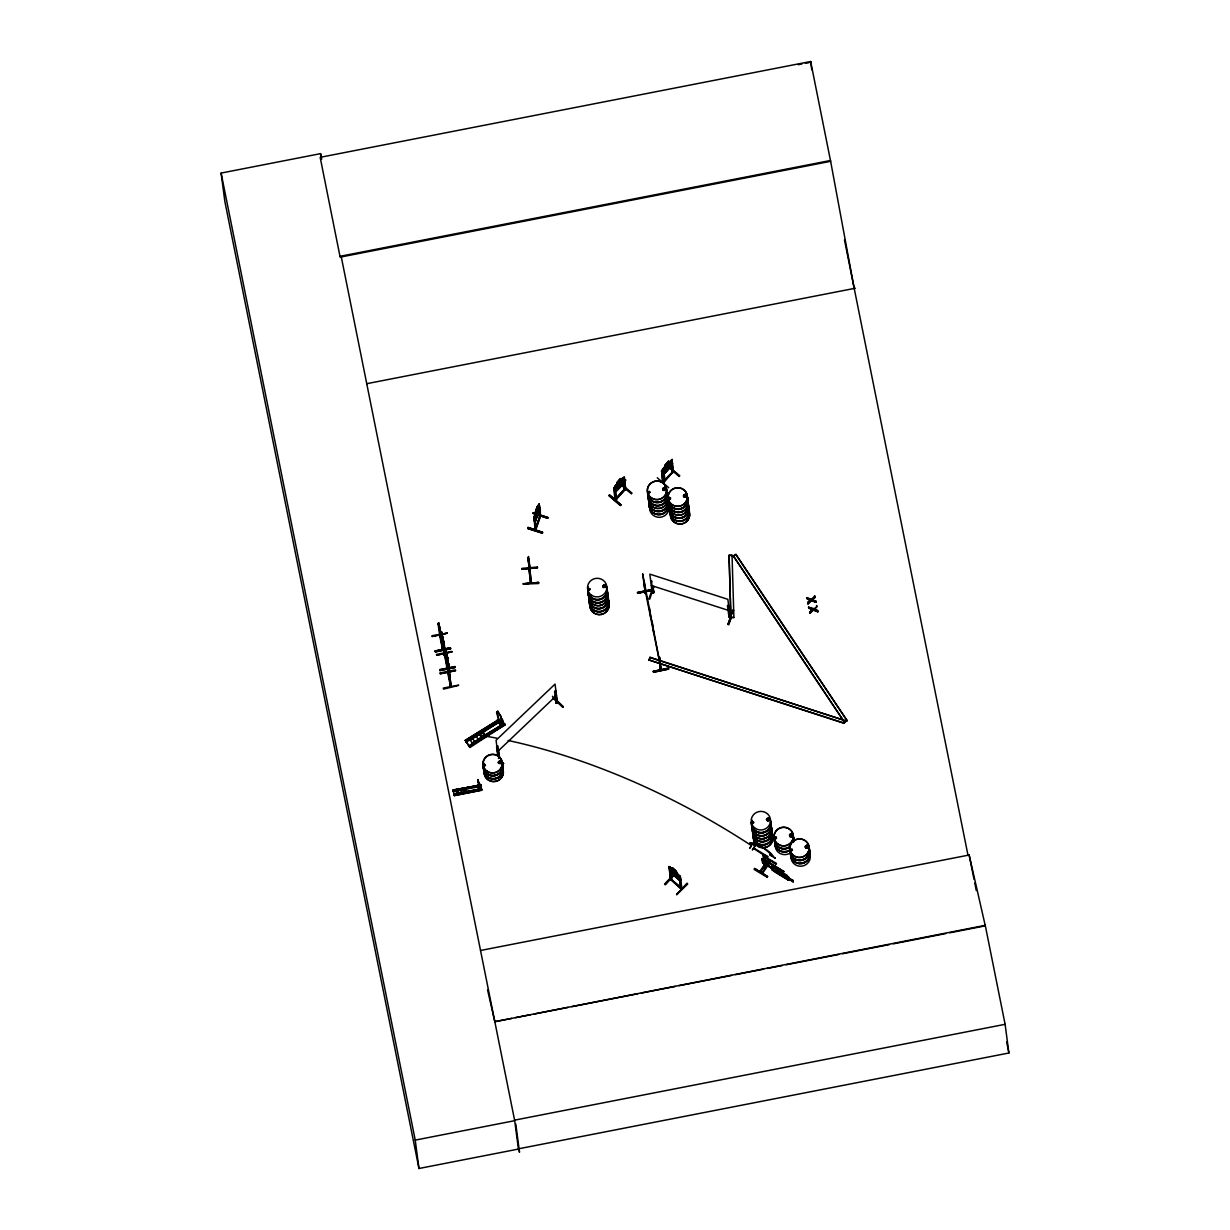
<?xml version="1.0" encoding="UTF-8"?>
<svg xmlns="http://www.w3.org/2000/svg" width="1230" height="1230" viewBox="0 0 1230 1230"><rect width="100%" height="100%" fill="white"/><g stroke="black" fill="none" stroke-linecap="round" stroke-linejoin="round"><path stroke-width="1.5" d="M439.51 634.741L442.539 649.425L442.108 647.595L442.969 648.118M439.74 636.341C441.862 635.602 438.557 637.724 439.479 634.588M440.509 631.605L443.031 649.056M446.675 667.014L445.752 655.39L448.535 673.763L446.751 659.895L446.89 661.233M450.918 685.248L450.703 686.817L449.427 673.886L451.01 685.156M451.133 686.155L448.643 668.843M529.207 566.538L529.008 562.095M661.217 669.612L642.614 573.718L645.32 593.429C647.195 592.629 644.32 593.106 644.889 592.153M479.024 786.047L479.377 789.03L477.901 779.559L479.823 787.108M480.407 786.862L480.469 786.985M671.749 879.896L670.842 878.635M680.59 888.367L680.713 887.307L670.611 878.897M680.913 887.706L682.035 888.829L680.713 887.307M669.105 866.566L670.304 867.427L669.105 866.566L670.719 879.004L681.912 888.721L680.236 876.252M528.608 556.452L529.623 570.197L530.161 568.383M531.053 581.267L530.576 581.729M500.779 721.38L502.163 721.395L502.255 719.827L497.889 711.232L498.073 712.877L496.566 712.201L498.811 720.749L501.594 724.901L501.717 720.119L501.594 724.901M777.468 871.978L762.585 862.737C762.508 861.969 765.014 863.414 763.938 863.337M763.092 862.399C758.602 854.112 768.919 862.092 763.43 858.432C766.275 856.126 767.92 869.595 765.306 865.413M763.476 859.37L764.276 858.448M539.094 510.604L539.524 507.56L535.404 521.459L534.543 521.459L535.434 521.305M529.238 566.938L529.73 571.058L529.5 568.691M535.634 528.408L535.065 529.976L534.081 517.2L536.188 528.915L535.327 528.239M535.788 529.484L535.465 528.162L536.126 528.777M538.986 503.977C542.123 515.616 539.493 517.123 535.527 529.73M531.252 582.605L530.622 583.343L528.008 557.344L529.623 570.197M527.732 528.47L542.353 533.19L542.645 532.421L527.977 527.455L542.599 532.452L527.977 527.486L527.732 528.485L542.369 533.159M762.139 858.894L783.818 871.763L762.554 858.617M762.631 862.676L772.502 868.58M763.399 859.662L764.368 866.812L765.506 867.396L764.876 861.861M763.799 862.83L764.276 866.381L765.475 867.258M497.796 713.046L497.873 711.34M535.019 529.638L540.078 516L535.604 528.116M539.478 516.662L540.631 516.231M539.493 517.23L538.878 511.603M483.897 765.229L485.127 765.414M485.004 765.583L484.528 764.829M484.297 765.86L485.496 765.291M498.227 762.262L499.826 760.924M499.426 763.2L498.719 761.893M500.318 762.877L500.656 761.77M501.102 762.385L500.01 763.769L498.473 762.908M589.462 589.508L588.832 589.001L589.739 589.062M590.062 589.308L588.863 589.877M589.739 597.949L589.831 598.779M603.377 585.326L603.161 587.34M602.961 585.91L603.453 587.586L605.437 587.079M603.453 586.787L603.407 585.68M604.699 587.187L605.298 586.034M605.314 586.295L603.484 587.002L604.468 587.233M605.698 586.833L605.421 585.418L603.638 585.096M648.287 492.046L649.409 491.324M648.656 491.8L649.425 492.277M649.932 492.354L649.824 492.554M662.801 488.694L662.77 489.817M663.062 489.063L663.923 488.156M663.231 488.74L664.031 489.909M670.335 499.303L669.105 498.519M669.873 498.304L670.227 498.673M683.342 495.782L684.218 494.629M683.911 495.828L684.126 494.983M686.248 496.336L685.602 494.706M752.868 821.794L752.837 822.609M752.283 821.948C755.973 822.547 750.608 822.67 752.852 822.778M753.283 822.686L752.991 821.778M766.475 819.38L768.089 818.027M767.013 818.596A9.656 9.287 -7.5 0 1 768.888 820.195A9.794 9.41 -7.5 0 0 767.105 818.673L767.028 819.272M767.904 820.364L766.92 819.534L768.489 818.734M768.75 818.657L767.889 820.333M769.365 819.503C769.319 822.24 764.937 820.272 767.059 818.411M774.962 838.276L775.946 837.953M775.346 838.03L776.207 837.968M776.253 838.199L776.053 837.799M789.952 836.6L789.645 834.617M791.674 835.693L791.121 834.309M790.89 834.017L792.043 836.2M792.289 835.493L791.782 836.477M790.967 849.5L791.136 850.637L792.243 850.314M791.674 850.238L792.089 849.269L792.412 850.207M807.587 847.301L807.372 846.209M807.987 847.055C807.326 850.73 802.929 846.056 806.711 845.579M808.018 847.485L807.956 846.701M535.711 529.454L534.051 517.707L535.527 511.065M538.386 504.946L534.051 517.707M535.88 512.526L535.45 517.907L538.356 510.004L537.049 511.403L537.91 506.883L535.142 514.693L536.357 513.31C533.251 524.487 540.401 509.789 538.31 506.345L537.418 508.19L537.126 506.545L535.65 512.572M443.876 653.391L444.86 655.252L443.077 641.384L446.06 655.728L445.521 654.529M449.903 677.776L443.922 653.653M447.628 668.151L444.753 653.914M447.674 672.257L447.966 673.579M450.257 685.387L448.889 673.994M661.971 470.337C662.77 490.785 661.586 480.607 672.779 472.351M751.545 845.502L749.608 848.27L750.946 846.717M767.52 876.683L754.528 868.488L754.113 869.395L767.151 877.267M767.505 876.729L754.528 868.488L767.535 876.452L767.105 877.359M557.498 701.976L556.314 703.422L556.99 701.577M650.931 580.545L652.085 581.467C649.917 584.342 657.051 595.781 652.284 591.384M654.022 586.556L649.701 599.179L648.887 598.918L653.299 586.526M652.423 591.907C655.882 592.568 651.485 593.152 652.377 591.492M728.929 605.744L727.437 605.821L729.036 617.368L730.282 617.721L728.929 605.744L727.607 605.329M730.02 617.199L729.098 616.676M653.53 592.399L652.115 592.43L649.855 574.149L727.852 599.333L730.251 617.598L729.282 616.66M732.972 610.095L728.006 624.471L732.972 610.095L733.772 610.541M728.806 624.702L731.235 617.598L728.206 624.502M533.082 513.571L533.343 512.787L547.98 517.507L547.704 518.307L533.082 513.264L547.704 518.307M537.126 506.545L535.634 511.234M537.264 508.144L539.094 504.807L540.108 517.154M534.589 517.369L533.635 518.476M540.631 515.954L535.757 529.869M844.995 720.242L844.057 723.348L649.025 660.003L650.009 657.266L845.041 720.611M649.071 660.372L650.009 657.266M667.06 466.447L669.75 461.85L667.813 465.77L670.273 465.002L667.167 466.8L664.4 471.336L666.399 467.277L664.077 467.969L667.121 466.216M663.785 474.411L662.34 474.18L663.708 474.549L671.549 465.832L672.041 459.436L668.474 462.788L668.29 461.388M671.595 465.986L672.656 463.295M619.197 483.805L621.95 479.162L619.997 483.083L622.472 482.314L619.366 484.113L616.599 488.648L618.598 484.589L616.261 485.281L619.228 483.559M531.268 582.866L529.008 561.311L530.345 574.502M620.95 504.915L620.458 505.515L608.958 495.659L609.496 494.814L621.042 504.884L609.527 495.044M620.458 505.499L609.004 495.582M657.266 477.747L668.69 487.695M547.95 517.553L533.328 512.833M503.039 764.184L503.577 763.43L500.825 760.847L503.577 763.43M463.864 790.029L465.032 789.276M498.857 762.077L498.842 761.662A9.794 9.41 -7.5 0 1 500.764 763.184M500.472 762.708L500.057 761.262M590.016 589.493L589.232 590M603.423 586.095L603.5 585.741A9.794 9.41 -7.5 0 1 605.345 587.356M662.709 488.71L662.955 488.387A9.64 9.256 -7.5 0 1 665.015 489.909M663.216 489.356L663.339 488.541A9.794 9.41 -7.5 0 1 665.184 490.155M662.739 489.386L664.015 490.601L665.43 489.54M669.043 498.55L670.119 498.027M683.957 495.598L684.049 495.244A9.794 9.41 -7.5 0 1 685.894 496.859M775.223 838.768L776.561 838.137M790.321 834.355L789.768 835.554M790.813 849.699L791.889 849.177M805.712 846.332L805.773 847.424M805.542 846.824L805.819 846.394A9.794 9.41 -7.5 0 1 807.664 848.008L807.756 847.716M530.099 574.456L528.008 557.344M753.421 848.346L767.459 857.464L767.612 856.464L753.713 847.993M538.371 505.053L539.201 503.854L539.632 507.759M616.43 498.765L615.031 499.18L615.753 499.949M625.271 488.325L624.748 489.678L625.778 488.556M624.394 489.755L616.522 499.011M662.985 482.145L661.509 471.013C663.354 467.031 666.629 481.96 663.001 482.36L673.133 471.428L672.149 463.864M664.231 481.453L663.57 482.283M672.195 471.859L672.579 472.92L673.61 471.382M617.491 483.513L614.047 487.757L614.785 491.477M614.17 487.864L615.123 486.081M661.986 470.552L668.52 461.327L668.597 462.895L670.365 461.527L670.704 464.125L669.151 467.077L664.139 471.213L663.8 468.615L665.43 466.308M764.168 854.85L767.689 857.126M765.521 858.909L764.599 860.431L765.521 858.909L764.076 858.033L763.138 859.755L763.861 862.63M767.612 856.464L767.459 857.464M759.694 871.809L768.058 859.201M768.765 859.647L760.171 872.101L768.704 859.401M761.893 873.115L770.18 860.293M770.933 860.969L762.462 873.5M771.594 866.335L772.071 869.81L787.769 879.711L776.238 872.839L771.933 869.764L771.594 866.335L787.2 875.499L788.814 877.974L793.089 880.588M775.976 864.075L776.453 863.368L763 855.819L775.976 864.075L763.107 855.911M783.525 872.208L783.771 871.378L762.462 858.34M788.999 879.373L789.214 880.127L788.645 876.821M556.114 702.791L557.036 701.992L555.545 690.645L554.561 691.598L556.606 703.253M624.333 489.125L624.963 490.032M556.052 702.73L555.038 695.242M443.2 649.286L440.094 635.049M444.276 654.944L444.599 653.284M649.886 491.739L648.948 491.739M648.687 492.661L649.763 492.461M663.354 488.679L664.815 488.587M664.723 489.832L665.138 488.833M665.261 489.863L663.062 490.017M589.77 588.632L588.54 589.677M603.054 585.588L605.129 585.173M685.986 496.566L684.726 497.304L683.573 496.428M605.268 587.463L605.329 585.449M500.702 763.43L501.087 762.047M753.544 823.008L753.729 822.209M789.552 834.601L790.521 834.048M792.166 850.56L792.366 849.761M620.596 478.532C612.14 489.479 622.211 473.904 620.796 480.207L622.549 478.839L622.903 481.437L621.35 484.389L616.322 488.525L615.984 485.927L617.445 482.221M620.673 480.1L624.363 476.856L625.732 489.079L615.6 500.026L616.491 498.811M613.693 488.325L615.031 487.664L616.66 499.042L615.092 499.795L613.693 488.325L615.031 487.664M615.892 491.862C636.125 465.632 620.043 490.739 614.662 491.6M616.199 498.258L625.055 488.341L625.839 488.971M621.319 485.112L631.39 493.722L631.959 493.107L621.842 484.512M668.397 461.219L665.123 464.986M662.847 470.352L661.509 471.013M671.103 461.419C671.626 457.037 671.057 471.151 672.503 472.889M663.708 474.549L671.549 465.832M673.24 471.321L663.647 480.961L664.446 481.576M679.191 476.41L669.182 467.492L679.191 476.41L679.775 475.779L669.658 467.2M670.904 879.05L681.482 889.121L670.365 879.465L669.228 867.642L670.258 868.549L671.872 880.004M670.365 867.227L680.359 876.344L680.744 880.203M671.472 880.096L670.258 868.549M672.795 869.333L672.61 867.934L676.362 871.178L678.699 877.221L673.471 873.669L671.103 868.319L672.918 869.487M673.748 874.392L664.569 884.093L665.215 884.647L674.332 874.93M674.301 874.699L665.215 884.647M676.546 872.577L672.487 868.057M679.391 876.467C683.265 911.907 676.931 852.236 681.328 889.121M679.76 880.588L669.597 870.317L670.95 872.946L679.76 880.588L680.851 880.08M676.669 894.395L687.063 883.248L687.708 884.016L676.792 894.671M676.638 894.564L687.14 883.478M762.969 862.122L772.794 868.149M497.781 755.912L496.582 746.795L497.581 745.841M554.93 691.952L555.545 690.645M498.58 758.034L499.58 757.588L497.95 746.195L496.582 746.795M498.458 758.51L499.441 757.557L498.058 749.485M553.208 698.102L562.802 707.296L563.402 706.712L552.455 696.272M497.55 751.607L556.514 695.457M811.2 599.225C799.116 594.382 814.291 603.515 814.783 596.012L815.044 597.426L812.215 599.933L815.813 601.209L812.215 599.933M811.231 599.471L814.783 596.012M811.492 600.424L807.987 603.822L811.492 600.424L816.028 602.316L811.523 600.655M813.107 608.696C801.022 603.853 816.197 612.986 816.689 605.483L816.951 606.897L814.122 609.404L817.719 610.68L814.091 609.158M813.399 609.896L809.894 613.293L813.399 609.896L817.935 611.787L813.43 610.126M631.482 493.584L621.288 484.866M807.726 602.408C814.229 598.088 806.68 601.209 807.987 603.822M812.184 599.702L815.044 597.426M812.446 609.665L809.663 612.11L812.415 609.419L808.879 608.173L812.415 609.419M501.855 720.519L502.67 721.272M615.846 498.273L615.384 492.999M672.918 471.444L673.548 471.997L671.934 459.59M440.401 636.51L438.618 622.641L439.494 627.823M444.814 654.837L444.061 654.683M644.935 591.399L645.32 593.429M562.894 707.158L553.223 697.902M673.087 471.013L672.718 472.305M663.57 482.637L673.487 471.428M663.139 488.095L664.615 487.803L665.615 489.263M683.849 494.798L685.971 494.921M685.233 496.674L685.848 495.536M499.242 761.309L500.241 761.616M500.18 763.215L498.78 762.754M465.693 791.136L463.818 790.521M791.705 836.354L790.306 836.769L789.429 835.631M672.164 459.543L662.862 468.768M733.388 555.975L735.924 554.392L847.116 720.503L844.626 722.441L733.388 555.975L844.626 722.441M733.434 556.329L735.924 554.392M497.52 714.415L498.765 718.996M501.44 720.288L502.086 720.734L500.641 715.491M465.248 740.475L498.95 719.396M499.149 719.565L465.155 740.352M469.691 746.994L465.447 740.475L465.786 741.29L499.196 719.704M465.693 741.152L478.639 733.265M481.745 731.112L499.503 720.226M478.885 733.664L466.016 741.644L478.793 733.495M498.042 721.457L481.991 731.496L498.15 721.61M498.811 720.749L501.855 724.731M499.964 720.78L466.308 741.998M501.702 719.519L503.132 722.671M469.522 739.983L472.735 737.985M475.933 735.971L500.01 720.918M469.706 740.352L472.92 738.354M476.133 736.34L498.596 722.287M469.799 740.475L498.704 722.441M500.518 721.364L500.933 722.148M502.87 720.134L502.793 720.826M481.361 737.277L471.751 743.335L475.041 741.459M484.589 735.309L504.5 723.563L500.994 726.392M478.255 739.445L481.468 737.447M484.682 735.432L500.718 725.393M472.289 744.135L501.179 726.069M472.366 744.258L482.022 738.261M485.204 736.232L504.5 723.563M504.992 724.901L469.399 746.625L482.175 738.492M485.404 736.524L504.946 724.762L469.968 747.486L465.494 740.783M504.823 724.04L469.353 746.564M844.58 722.087L847.116 720.503M679.667 880.465L680.728 879.973M663.508 489.863L664.569 490.032M683.865 496.182L685.494 496.49L685.402 494.891M484.359 764.553L485.204 764.614M484.82 765.675L484.328 764.876L484.605 765.66M753.313 823.008L752.391 822.839M767.505 818.519L768.32 818.457M768.412 820.226L767.443 820.072M790.337 834.447L791.705 835.232M791.397 836.554L790.337 836.631M806.142 846.071L806.665 846.132M644.059 580.499L645.858 593.321M439.879 636.617L438.08 623.795L439.418 627.177M438.741 623.871L441.801 640.692M438.879 625.009L438.08 623.795M439.202 625.578L439.663 627.239M439.556 626.931L440.524 632.973M439.479 629.468L439.11 626.393L439.494 629.529M440.54 631.713L440.202 629.637M637.509 592.522L652.669 589.416L652.838 590.231L637.663 593.291L637.494 592.476L652.684 589.462M652.792 589.923L637.617 593.06L652.838 590.231M645.135 592.737L645.55 591.323L645.827 593.168M447.366 633.189L432.207 636.479L447.351 633.112L432.053 635.664L432.207 636.479M441.216 634.972L441.601 637.002M440.771 636.756L442.37 648.871M442.539 642.537L444.338 655.359M443.661 644.305L444.814 649.056M444.999 651.777L444.015 645.673M444.107 648.164L443.584 645.135L446.398 659.234M450.38 647.749L435.266 651.147L450.38 647.749L450.58 648.794M435.405 651.854L450.564 648.702L435.405 651.854L435.205 650.808M444.43 645.965L444.829 650.486L443.246 640.738M436.681 655.221L451.794 651.838L436.681 655.221L436.512 654.406L451.687 651.393L451.856 652.161M448.197 672.149L446.029 656.697M446.213 661.048L446.475 662.37M447.043 661.094L449.181 672.257L446.751 659.895M447.09 663.677L447.766 666.675M446.644 666.399L447.443 666.86M439.863 670.565L455.023 667.444L454.839 666.491L439.694 669.797L439.863 670.596L455.038 667.536M440.171 672.918L455.361 669.858L455.515 670.673L440.34 673.733L440.186 672.964M440.34 673.733L455.515 670.673M449.734 674.24L449.35 672.195M444.983 650.347L450.641 686.402M458.59 685.418L443.538 689.108L443.338 688.062L458.529 685.095M659.403 657.005L660.249 668.643L659.403 657.005L661.279 669.766L660.818 667.798L660.402 669.243M659.68 658.327L658.88 657.112M653.345 671.288L668.505 668.151L653.361 671.457M653.514 672.226L668.674 669.059L653.514 672.21L653.315 671.18M511.726 1018.394L494.814 1021.7L985.245 925.329L1005.11 1024.313L514.617 1120.146L518.43 1149.066L418.969 1168.5L224.844 201.459L221.108 173.076L320.569 153.642L321.691 159.27M810.662 61.5L320.169 157.332L340.141 257.147L830.634 161.315L810.662 61.5L811.754 69.833M340.034 256.317L830.527 160.484M366.755 383.699L855.373 288.22M441.877 633.05L441.416 631.774L443.922 644.12L441.693 632.973M442.416 638.555L444.676 649.794L441.908 635.526L442.6 638.585M443.999 644.628L444.338 646.319L443.246 639.431M443.43 640.815L442.923 638.785M444.461 646.104L444.076 644.059M446.398 654.422L446.044 650.486L447.351 659.203M446.582 653.407L447.705 658.158L447.182 657.035M446.874 657.297L446.536 654.237L449.242 668.628L445.875 650.516M449.135 668.536L447.705 659.48M477.916 779.62L479.592 788.984L479.239 786.016M477.824 779.712L477.978 780.758L478.178 779.728M478.562 782.864L478.639 782.019M478.701 783.894L478.777 782.834M477.87 785.709L480.53 784.402L481.699 790.244L454.239 795.61L481.668 790.121M479.054 786.693L453.409 791.582L453.086 789.983L480.669 785.171L453.086 790.014L454.239 795.61M480.607 784.771L453.178 790.244M453.24 790.736L478.931 785.739M453.286 790.967L478.916 786.047M480.73 786.908L480.93 786.278M481.007 786.401L480.561 784.709M480.976 788.015L480.746 785.647M455.73 793.565L481.376 788.661L481.622 789.86M453.962 794.18L481.437 788.891L481.576 789.752L454.147 795.118L453.978 794.273M480.53 950.483L969.148 855.019L985.307 925.867L949.606 932.832M515.493 1017.656L530.53 1014.719M534.281 1013.981L568.106 1007.37M571.873 1006.647L637.647 993.794M641.399 993.056L675.224 986.445M678.991 985.707L731.604 975.436M735.371 974.698L763.553 969.194M767.32 968.456L782.341 965.519M786.108 964.781L838.722 954.495M842.489 953.773L889.459 944.594M893.226 943.856L945.839 933.57M418.969 1168.5L415.233 1140.118L514.693 1120.684L341.294 256.916M518.399 1148.835L1008.892 1053.003L1005.11 1024.313M798.301 64.683L801.868 64.006M805.435 63.33L808.986 62.669M969.148 855.019L967.995 855.25L844.472 239.896M529.177 564.216L528.746 559.235M529.407 563.079L528.915 560.034L531.237 583.174L531.298 581.975M529.161 565.523L529.577 568.291M537.402 567.03L521.981 568.352L522.043 569.183L537.479 567.86L537.402 567.076M530.053 568.275L529.623 570.043M522.043 569.183L537.449 567.63M529.746 571.812L529.623 570.474M529.623 570.889L529.592 568.798M523.242 583.866L538.663 582.451L523.227 583.773L538.663 582.543L538.755 583.512L523.273 584.112M669.797 499.211L670.688 498.857M767.874 820.764L769.334 819.149M729.036 555.253L732.096 555.499L729.036 555.253L730.897 617.629L733.895 617.506L732.035 555.145M730.851 617.26L733.895 617.506M615.6 500.026L614.154 487.649M788.953 879.096L777.437 872.47L781.511 874.223C765.598 863.076 797.978 882.387 783.418 875.36L787.538 878.789L779.666 874.053L775.992 869.964L788.768 877.789M764.537 860.154L765.275 867.365M664.169 488.018L664.892 488.356M685.172 494.875L684.065 495.382A9.64 9.256 -7.5 0 1 685.802 497.135M806.542 847.916L805.558 847.086M806.496 848.316L805.204 846.901M614.646 491.37L615.846 491.616M787.615 879.758L789.214 880.127L787.677 879.85M497.612 711.401L500.379 715.66M652.254 592.399L653.576 592.814M539.309 510.588L535.404 521.459M651.346 585.495L729.344 610.695M650.055 657.62L843.227 720.011M649.025 660.003L844.011 722.994M810.539 600.194L807.018 598.933L806.757 597.596M768.427 818.15L769.319 818.826M767.52 820.687L766.598 819.687M790.26 836L791.782 835.677L790.075 835.846M807.049 845.702L807.956 846.378M500.18 761.047L501.194 762.077M446.874 667.721L446.936 668.29M771.502 866.473L787.108 875.637M783.479 871.824L762.17 858.786L762.631 863.03M763.046 862.399L772.84 868.534M788.861 879.235L793.273 881.971L793.043 880.403M530.637 583.174L529.1 570.52M441.939 640.492L439.448 628.899L439.894 630.513M446.229 659.265L443.922 647.687L445.398 654.867M450.072 677.73L447.566 666.153L449.073 673.379M683.988 497.074L683.465 496.09M664.692 488.187L665.046 489.233M791.643 834.201L792.274 835.109M768.75 818.304L769.442 819.18M665.184 466.278L665.123 464.802M623.841 477.394L624.686 490.216M622.98 477.548L615.062 486.081M617.383 483.59L617.306 482.114M668.874 868.026L669.904 868.933M679.022 876.852L680.067 877.743M501.717 720.119L502.209 720.826M555.883 702.653L557.421 702.361L555.022 684.111L496.059 740.26L498.165 756.281M502.009 719.335L502.178 720.565L501.363 719.612M465.955 741.521L466.508 742.366M498.073 712.877L496.889 711.801L497.304 713.292M468.584 745.411L469.076 746.149M684.141 496.474L683.772 495.675M790.106 836L789.86 835.216M498.596 763.307L498.335 762.231M465.801 789.568L466.093 790.444M735.971 554.745L847.163 720.857M500.748 718.551L504.915 724.778M500.918 725.808L501.333 727.022L497.074 720.057L497.474 721.134M496.92 738.2A378.901 178.519 29.2 0 0 475.011 734.495L479.177 740.721M473.227 744.611L469.06 738.384M504.192 723.701L468.876 745.78M439.91 628.346L440.063 629.33M448.412 672.41L447.505 672.01L450.503 686.125M672.103 472.551L671.211 464.863M479.1 786.37L478.916 783.848M441.416 637.063L439.648 627.608M449.196 673.041L449.55 674.317M443.738 642.214L442.416 635.602M479.439 786.693L479.346 786.293M443.492 641.522L443.83 642.66M446.874 654.345L448.289 661.386M443.092 639.554L442.723 638.293M443.799 644.935L444.122 646.211M448.258 663.677L448.581 664.953M444.245 649.286L444.061 648.456M447.92 667.782L447.735 666.968M438.464 622.688L438.926 623.948M480.73 785.57L453.27 790.936M481.591 789.752L454.162 795.21M487.587 990.012L494.814 1021.7M443.615 643.951L444.045 645.888M439.156 625.209L439.587 627.146M448.151 666.306L448.12 665.984M448.873 671.657L448.443 669.72L449.165 673.809M446.382 653.084L446.798 655.021M441.924 634.342L442.416 636.371M763.861 838.676L763.845 838.629A9.671 9.302 -7.5 0 1 752.36 828.958A9.671 9.302 -7.5 0 0 763.83 838.506L763.845 838.629A9.671 9.302 -7.5 0 0 770.718 825.376M771.871 834.171A9.671 9.302 -7.5 0 1 764.999 847.439L765.045 847.639A9.671 9.302 -7.5 0 1 753.544 837.861M607.005 592.153A9.671 9.302 -7.5 0 1 600.148 605.421L600.179 605.621A9.671 9.302 -7.5 0 1 588.693 595.966M445.491 655.313L444.768 651.208L445.199 653.145M447.336 663.816L448.274 668.582M439.202 626.562L440.14 631.328M439.602 629.714L440.94 636.125M441.032 636.571L440.309 632.481L440.663 633.604M668.69 669.151L668.536 668.397M443.753 645.735L443.523 644.612L444.599 650.07M445.229 655.498L445.491 656.805M448.289 672.01L448.627 673.425M450.98 684.972L451.318 686.386M447.428 664.246L448.658 670.258M447.274 657.496L448.796 665.061L448.458 663.37M518.799 1148.758L519.506 1152.233L515.801 1124.082M969.117 854.881L974.022 879.312M974.775 883.032L976.266 890.505M1006.632 1041.795L1008.892 1053.003M815.782 600.978L816.028 602.316M817.689 610.449L817.935 611.787M808.664 607.051L808.91 608.404M809.632 611.879L809.894 613.293M644.12 585.065L659.741 662.878M477.747 784.94L478.793 790.306L478.655 789.429M449.304 668.505L446.859 655.482L447.213 658.081M466.846 792.643L465.863 787.769M460.604 788.799L461.573 793.565M457.821 789.337L458.79 794.211M455.961 789.706L456.914 794.472M221.108 173.076L415.233 1140.118M763.83 838.506L763.83 838.537A9.671 9.302 -7.5 0 0 770.687 825.238M600.148 605.421L600.148 605.452A9.671 9.302 -7.5 0 1 588.663 595.735M478.178 780.773L478.347 781.65M454.9 666.829L439.679 669.643M435.22 650.855L450.441 648.087M765.014 847.47L765.029 847.608A9.671 9.302 -7.5 0 0 771.887 834.278M600.148 605.498L600.179 605.591A9.671 9.302 -7.5 0 0 607.036 592.383M445.506 653.73L445.89 655.774M830.634 161.315L854.22 288.45M442.892 640.461L441.57 631.743M478.101 780.158L478.04 780.65M615.138 499.272L625.332 488.74L624.333 481.176M792.95 880.542L793.119 881.848M792.366 880.203L792.474 881.034L790.936 879.327M667.875 462.342L665.845 464.54M662.939 473.781L663.77 481.422M662.094 470.444L662.586 474.165M652.976 586.433L653.73 592.86M652.146 621.15L653.637 632.512M649.455 607.774L650.947 619.136M675.639 870.809L673.394 868.857M623.656 484.066L624.287 489.863M672.61 867.934L672.81 869.61M537.479 508.666L537.833 511.265L536.28 515.601L535.926 512.987M536.987 507.805L536.003 510.588M534.081 517.2L535.588 528.562M528.577 559.25L528.915 560.957M529.377 565.862L529.715 568.46M530.438 582.051L531.068 581.39L530.53 583.082M482.375 738.738L478.224 732.665M475.595 742.966L471.444 736.878M480.53 784.402L480.669 785.171M447.689 658.05L447.72 659.588L447.382 657.527M447.766 659.941L448.104 662.555M446.751 653.376L446.874 655.113M448.335 666.891L448.673 668.966M448.704 669.32L449.058 671.918M447.735 664.015L447.29 662.463L448.12 667.46M448.304 667.49L448.504 668.997M445.045 650.808L445.383 653.422M443.307 641.214L443.953 646.565M442.4 636.74L442.754 639.354M440.571 632.066L440.924 634.68M320.569 153.642L321.061 157.425M529.038 562.556L529.1 563.371M529.146 561.495L529.5 565.031M529.131 564.939L528.639 559.742M528.808 558.881L528.946 560.849M529.869 569.582L529.915 570.889M729.082 555.622L730.897 617.629M508.098 740.475A378.901 178.519 29.2 0 1 751.069 845.364M666.476 492.43A9.64 9.256 -7.5 0 1 658.388 505.822A9.64 9.256 -7.5 0 1 648.702 493.63M663.201 488.848A9.64 9.256 -7.5 0 1 665.092 490.432M666.583 492.185A9.794 9.41 -7.5 0 1 658.373 505.791A9.794 9.41 -7.5 0 1 648.533 493.399M667.782 499.657A9.671 9.302 -7.5 0 1 657.45 508.374A9.671 9.302 -7.5 0 1 648.487 498.534M664.754 486.865A9.794 9.41 -7.5 0 1 660.449 501.994A9.794 9.41 -7.5 0 1 647.595 492.523M666.399 491.908A9.64 9.256 -7.5 0 1 659.557 505.13A9.64 9.256 -7.5 0 1 648.133 495.49M664.677 487.295A9.64 9.256 -7.5 0 1 661.602 501.732A9.64 9.256 -7.5 0 1 647.933 495.29M664.6 486.773A9.64 9.256 -7.5 0 1 660.372 501.686A9.64 9.256 -7.5 0 1 647.718 492.354M667.644 501.363A9.64 9.256 -7.5 0 1 660.802 514.586A9.64 9.256 -7.5 0 1 649.379 504.93M667.736 500.964A9.794 9.41 -7.5 0 1 660.787 514.386A9.794 9.41 -7.5 0 1 649.179 504.592A9.64 9.256 -7.5 0 0 660.741 514.063A9.64 9.256 -7.5 0 0 667.582 500.841M668.966 508.59A9.671 9.302 -7.5 0 1 657.374 517.154A9.671 9.302 -7.5 0 1 650.178 505.069M667.813 499.887A9.671 9.302 -7.5 0 1 657.481 508.605A9.671 9.302 -7.5 0 1 648.518 498.75M668.305 502.763A9.794 9.41 -7.5 0 1 657.85 511.588A9.794 9.41 -7.5 0 1 648.779 501.609M668.182 502.932A9.64 9.256 -7.5 0 1 649.117 504.223M668.105 502.409A9.64 9.256 -7.5 0 1 657.819 511.096A9.64 9.256 -7.5 0 1 648.887 501.287M688.124 503.839A9.64 9.256 -7.5 0 1 677.838 512.526A9.64 9.256 -7.5 0 1 668.92 502.716M687.186 499.149A9.64 9.256 -7.5 0 1 687.985 501.425M687.309 498.888A9.794 9.41 -7.5 0 1 680.344 512.326A9.794 9.41 -7.5 0 1 668.736 502.517M669.243 500.103A9.794 9.41 -7.5 0 1 670.396 497.904M688.354 503.931A9.671 9.302 -7.5 0 1 678.161 515.078A9.671 9.302 -7.5 0 1 669.72 502.839M686.894 495.767A9.794 9.41 -7.5 0 1 678.668 509.358A9.794 9.41 -7.5 0 1 668.843 496.982M687.124 498.611A9.64 9.256 -7.5 0 1 680.282 511.834A9.64 9.256 -7.5 0 1 668.843 502.194M669.351 499.81A9.64 9.256 -7.5 0 1 670.473 497.643M683.849 495.029A9.64 9.256 -7.5 0 1 685.74 496.613M686.771 496.013A9.64 9.256 -7.5 0 1 687.216 503.085M686.094 505.253A9.64 9.256 -7.5 0 1 668.643 501.994M668.505 499.58A9.64 9.256 -7.5 0 1 669.012 497.197M686.863 495.598A9.794 9.41 -7.5 0 1 679.913 509.036A9.794 9.41 -7.5 0 1 668.305 499.226M687.493 497.766A9.64 9.256 -7.5 0 1 678.606 508.866A9.64 9.256 -7.5 0 1 668.428 499.057M685.325 493.476A9.64 9.256 -7.5 0 1 686.709 495.49M688.37 508.067A9.64 9.256 -7.5 0 1 681.528 521.289A9.64 9.256 -7.5 0 1 670.089 511.649M688.462 507.667A9.794 9.41 -7.5 0 1 681.512 521.09A9.794 9.41 -7.5 0 1 669.889 511.296M688.385 504.162A9.671 9.302 -7.5 0 1 678.191 515.309A9.671 9.302 -7.5 0 1 669.75 503.07M688.062 504.684A9.794 9.41 -7.5 0 1 681.113 518.122A9.794 9.41 -7.5 0 1 669.504 508.313M688.293 507.544A9.64 9.256 -7.5 0 1 681.451 520.767A9.64 9.256 -7.5 0 1 670.027 511.111M688.739 507.221A9.64 9.256 -7.5 0 1 679.852 518.322A9.64 9.256 -7.5 0 1 669.673 508.513M688.047 504.531A9.794 9.41 -7.5 0 1 681.097 517.953A9.794 9.41 -7.5 0 1 669.474 508.159M688.677 506.699A9.64 9.256 -7.5 0 1 679.79 517.799A9.64 9.256 -7.5 0 1 669.612 507.99M788.707 851.114A9.656 9.287 -7.5 0 1 775.361 839.859M789.891 835.062A9.656 9.287 -7.5 0 1 791.782 836.661M793.166 838.66A9.656 9.287 -7.5 0 1 793.965 840.951M788.722 850.899A9.794 9.41 -7.5 0 1 776.33 837.276M789.921 834.617A9.794 9.41 -7.5 0 1 794.057 840.582M789.045 853.651A9.671 9.302 -7.5 0 1 775.177 844.764M792.858 835.293A9.794 9.41 -7.5 0 1 793.304 842.489M774.808 836.508A9.794 9.41 -7.5 0 0 790.46 846.548A9.656 9.287 -7.5 0 1 774.946 836.723M790.736 849.238A9.656 9.287 -7.5 0 1 776.422 837.153M789.829 834.54A9.656 9.287 -7.5 0 1 793.904 840.428M792.766 835.539A9.656 9.287 -7.5 0 1 793.704 840.244M792.689 835.001A9.656 9.287 -7.5 0 1 793.135 842.104M790.321 846.102A9.656 9.287 -7.5 0 1 774.377 838.583M809.924 854.988A9.656 9.287 -7.5 0 1 799.608 863.691A9.656 9.287 -7.5 0 1 790.659 853.866M805.696 846.686A9.656 9.287 -7.5 0 1 807.587 848.27M808.971 850.284A9.656 9.287 -7.5 0 1 809.77 852.575M809.063 850.038A9.794 9.41 -7.5 0 1 802.114 863.475A9.794 9.41 -7.5 0 1 790.506 853.666M810.124 855.096A9.671 9.302 -7.5 0 1 799.931 866.227A9.671 9.302 -7.5 0 1 791.49 853.989M807.249 844.872A9.794 9.41 -7.5 0 1 802.944 860.016A9.794 9.41 -7.5 0 1 790.091 850.545M808.91 849.761A9.656 9.287 -7.5 0 1 802.052 862.999A9.656 9.287 -7.5 0 1 790.598 853.343M805.635 846.163A9.656 9.287 -7.5 0 1 807.51 847.747M807.172 845.133A9.656 9.287 -7.5 0 1 804.097 859.601A9.656 9.287 -7.5 0 1 790.398 853.143M807.234 844.718A9.794 9.41 -7.5 0 1 802.929 859.862A9.794 9.41 -7.5 0 1 790.075 850.376M808.494 846.624A9.656 9.287 -7.5 0 1 801.637 859.878A9.656 9.287 -7.5 0 1 790.183 850.207M502.87 767.92A9.64 9.256 -7.5 0 1 493.983 779.005A9.64 9.256 -7.5 0 1 483.805 769.196M503.009 767.705A9.794 9.41 -7.5 0 1 493.968 778.974A9.794 9.41 -7.5 0 1 483.636 769.011M498.873 761.724A9.794 9.41 -7.5 0 1 500.795 763.338M484.113 771.825A9.671 9.302 -7.5 0 0 495.598 781.511L495.598 781.481A9.671 9.302 -7.5 0 0 502.455 768.243A9.594 9.225 -7.5 0 1 495.552 781.25A9.594 9.225 -7.5 0 1 484.174 771.641M501.779 762.246A9.794 9.41 -7.5 0 1 493.568 775.838A9.794 9.41 -7.5 0 1 483.728 763.461A9.794 9.41 -7.5 0 0 493.538 775.684A9.794 9.41 -7.5 0 0 501.763 762.077M502.809 767.397A9.64 9.256 -7.5 0 1 493.922 778.482A9.64 9.256 -7.5 0 1 483.744 768.673M498.75 761.508A9.64 9.256 -7.5 0 1 500.625 763.092M500.287 760.494A9.64 9.256 -7.5 0 1 494.829 775.715A9.64 9.256 -7.5 0 1 483.897 763.692M502.978 767.535A9.794 9.41 -7.5 0 1 492.677 778.821A9.794 9.41 -7.5 0 1 484.128 766.428M501.594 761.97A9.64 9.256 -7.5 0 1 493.507 775.346A9.64 9.256 -7.5 0 1 483.836 763.169M607.436 591.938A9.64 9.256 -7.5 0 1 598.549 603.023A9.64 9.256 -7.5 0 1 588.37 593.214M607.559 591.722A9.794 9.41 -7.5 0 1 598.533 602.992A9.794 9.41 -7.5 0 1 588.186 593.029M606.344 586.264A9.794 9.41 -7.5 0 1 598.118 599.856A9.794 9.41 -7.5 0 1 588.294 587.479M607.374 591.415A9.64 9.256 -7.5 0 1 598.487 602.5A9.64 9.256 -7.5 0 1 588.294 592.691M603.315 585.526A9.64 9.256 -7.5 0 1 605.191 587.11M604.852 584.511A9.64 9.256 -7.5 0 1 599.394 599.733A9.64 9.256 -7.5 0 1 588.463 587.709M606.159 585.987A9.64 9.256 -7.5 0 1 598.072 599.379A9.64 9.256 -7.5 0 1 588.401 587.187M608.619 600.87A9.64 9.256 -7.5 0 1 599.733 611.956A9.64 9.256 -7.5 0 1 589.539 602.147M608.727 600.486A9.794 9.41 -7.5 0 1 598.41 611.771A9.794 9.41 -7.5 0 1 589.862 599.379M589.846 604.776A9.671 9.302 -7.5 0 0 601.332 614.462L601.332 614.431A9.671 9.302 -7.5 0 1 589.846 604.668M607.528 595.197A9.794 9.41 -7.5 0 1 599.302 608.788A9.64 9.256 -7.5 0 1 589.631 596.642M589.462 596.412A9.794 9.41 -7.5 0 0 599.302 608.788A9.64 9.256 -7.5 0 0 607.405 595.443M608.543 600.348A9.64 9.256 -7.5 0 1 599.656 611.433A9.64 9.256 -7.5 0 1 589.477 601.624M607.343 594.92A9.64 9.256 -7.5 0 1 599.241 608.297A9.64 9.256 -7.5 0 1 589.57 596.12M771.149 825.023A9.656 9.287 -7.5 0 1 762.231 836.139A9.656 9.287 -7.5 0 1 752.037 826.299M767.074 819.134A9.656 9.287 -7.5 0 1 768.965 820.717M770.426 822.332A9.794 9.41 -7.5 0 1 763.476 835.754A9.794 9.41 -7.5 0 1 751.853 825.96M770.841 821.686A9.794 9.41 -7.5 0 1 760.524 832.956A9.656 9.287 -7.5 0 1 752.13 820.794M751.976 820.564A9.794 9.41 -7.5 0 0 760.524 832.956A9.656 9.287 -7.5 0 0 770.733 821.886M771.072 824.5A9.656 9.287 -7.5 0 1 762.17 835.616A9.656 9.287 -7.5 0 1 751.961 825.776M770.011 819.195A9.794 9.41 -7.5 0 1 761.785 832.787A9.794 9.41 -7.5 0 1 751.961 820.41M770.657 821.363A9.656 9.287 -7.5 0 1 760.494 832.479A9.656 9.287 -7.5 0 1 752.053 820.272M772.317 833.955A9.656 9.287 -7.5 0 1 763.415 845.072A9.656 9.287 -7.5 0 1 753.206 835.232M772.425 833.74A9.794 9.41 -7.5 0 1 763.399 845.01A9.794 9.41 -7.5 0 1 753.052 835.047M764.999 847.439A9.671 9.302 -7.5 0 1 753.529 837.753M770.703 825.668A9.625 9.24 -7.5 0 1 763.861 838.86A9.625 9.24 -7.5 0 1 752.452 829.22M771.179 828.128A9.794 9.41 -7.5 0 1 762.969 841.72A9.794 9.41 -7.5 0 1 753.129 829.343A9.656 9.287 -7.5 0 0 762.938 841.412A9.656 9.287 -7.5 0 0 771.041 828.005M772.255 833.433A9.656 9.287 -7.5 0 1 763.338 844.549A9.656 9.287 -7.5 0 1 753.144 834.709M771.118 828.528A9.656 9.287 -7.5 0 1 763 841.935A9.656 9.287 -7.5 0 1 753.298 829.727M752.468 849.761L754.543 846.793L752.468 849.761M671.442 868.903L674.025 872.562L671.765 872.07L674.809 873.515L678.284 877.682L675.577 873.9L677.715 874.346L674.793 872.946L671.442 868.903M620.074 479.654L618.09 482.314L620.074 479.654M620.858 480.669L617.691 484.082L618.029 486.696L621.196 483.282L620.858 480.669M668.659 463.356L665.491 466.77L665.83 469.383L669.012 465.955L668.659 463.356M481.484 789.183L454.039 794.595L481.484 789.183M755.159 845.856L749.9 842.642L751.715 843.749A13.007 2.768 33.7 0 1 762.154 846.855A13.007 2.768 33.7 0 1 773.547 857.11L775.361 858.217L769.765 854.789L771.564 855.895A10.855 2.306 33.7 0 0 762.062 847.332A10.855 2.306 33.7 0 0 753.329 844.733L755.159 845.856M787.354 876.929L779.39 872.055L779.574 873.346L787.523 878.22L787.354 876.929M676.485 872.992L672.979 869.948L673.333 872.562L676.823 875.591L676.485 872.992M485.958 736.493L481.776 730.266L485.958 736.493M464.048 793.089L463.064 788.215L464.064 793.181M651.562 498.058A9.671 9.302 -7.5 0 0 666.629 490.862A9.671 9.302 -7.5 0 0 652.761 481.976A9.671 9.302 -7.5 0 0 651.562 498.058A9.671 9.302 -7.5 0 0 666.645 490.97A9.671 9.302 -7.5 0 0 652.776 482.068A9.671 9.302 -7.5 0 0 651.577 498.15M672.272 504.761A9.671 9.302 -7.5 0 0 687.339 497.566A9.671 9.302 -7.5 0 0 673.471 488.679A9.671 9.302 -7.5 0 0 672.272 504.761M672.287 504.854A9.671 9.302 -7.5 0 0 687.355 497.658A9.671 9.302 -7.5 0 0 673.487 488.771A9.671 9.302 -7.5 0 0 672.287 504.854M679.36 524.118A9.671 9.302 -7.5 0 0 689.538 512.971A9.671 9.302 -7.5 0 1 679.344 524.011A9.671 9.302 -7.5 0 1 670.904 511.88A9.671 9.302 -7.5 0 0 679.344 524.011M778.236 844.287A9.671 9.302 -7.5 0 0 793.304 837.107A9.671 9.302 -7.5 0 0 779.436 828.205A9.671 9.302 -7.5 0 0 778.236 844.287M778.252 844.395A9.671 9.302 -7.5 0 0 793.319 837.2A9.671 9.302 -7.5 0 0 779.451 828.313A9.671 9.302 -7.5 0 0 778.252 844.395M794.042 855.911A9.671 9.302 -7.5 0 0 809.109 848.715A9.671 9.302 -7.5 0 0 795.241 839.829A9.671 9.302 -7.5 0 0 794.042 855.911A9.671 9.302 -7.5 0 0 809.125 848.808A9.671 9.302 -7.5 0 0 795.257 839.921A9.671 9.302 -7.5 0 0 794.057 856.003M487.188 771.348A9.671 9.302 -7.5 0 0 502.255 764.153A9.671 9.302 -7.5 0 0 488.372 755.251A9.671 9.302 -7.5 0 0 487.188 771.348M487.249 771.441A9.594 9.225 -7.5 0 0 502.194 764.307A9.594 9.225 -7.5 0 0 488.433 755.481A9.594 9.225 -7.5 0 0 487.249 771.441M591.738 595.366A9.671 9.302 -7.5 0 0 606.805 588.171A9.671 9.302 -7.5 0 0 592.937 579.269A9.671 9.302 -7.5 0 0 591.738 595.366M601.332 614.462A9.671 9.302 -7.5 0 0 608.204 601.193A9.671 9.302 -7.5 0 1 601.316 614.354M481.284 735.986A1.722 1.661 -7.5 0 0 483.79 734.418A1.722 1.661 -7.5 0 0 481.13 733.003A1.722 1.661 -7.5 0 0 481.268 735.863A1.722 1.661 -7.5 0 0 483.774 734.295A1.722 1.661 -7.5 0 0 481.145 733.126A1.722 1.661 -7.5 0 0 481.284 735.986M755.435 828.451A9.671 9.302 -7.5 0 0 770.503 821.271A9.671 9.302 -7.5 0 0 756.619 812.369A9.671 9.302 -7.5 0 0 755.435 828.451"/></g></svg>
